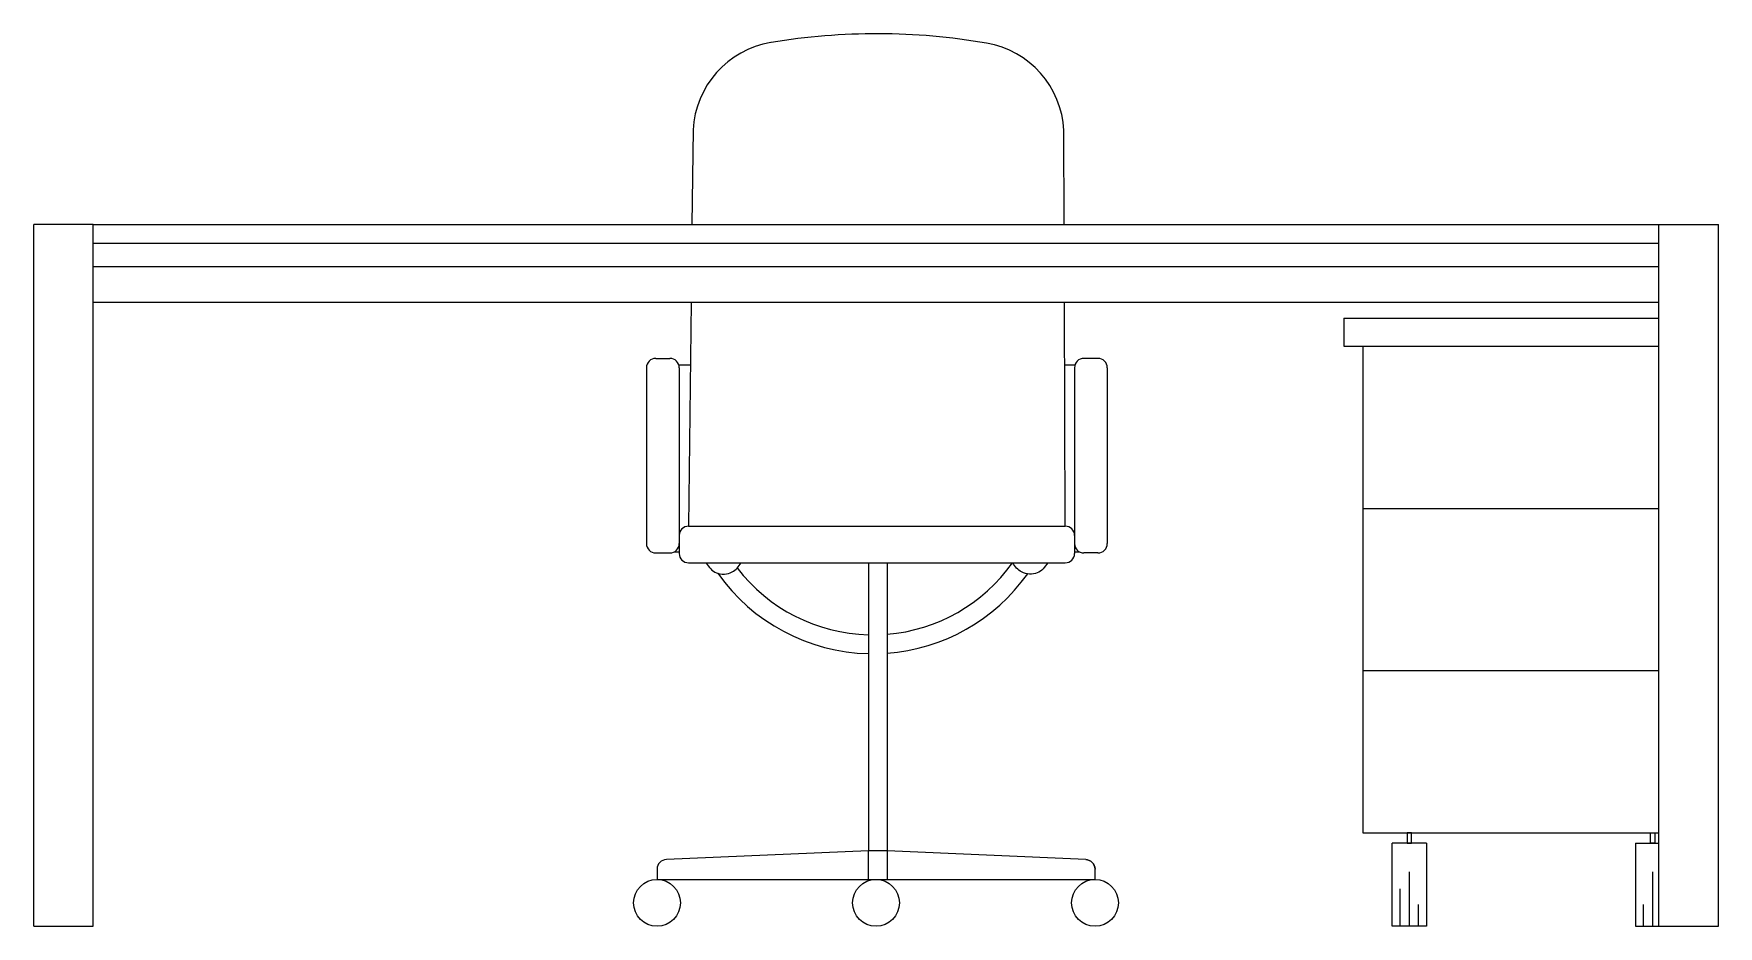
# Model space of a CAD drawing. Header units: millimetres. Extents: x -773.99 to -772.19, y 2683.68 to 2684.63.
import ezdxf

# ---------------------------------------------------------------- set-up
doc = ezdxf.new("R2010")
doc.units = ezdxf.units.MM
doc.header["$LTSCALE"] = 10
doc.layers.add('Móveis_estações', color=2, linetype='Continuous')

msp = doc.modelspace()

# ---------------------------------------------------------------- linework, layer by layer
at = {"layer": 'Móveis_estações', "color": 1}
for p, q in [((-773.2865, 2684.5274), (-773.2877, 2684.4263)), ((-772.89, 2684.4263), (-772.8903, 2684.5268)), ((-773.2886, 2684.3432), (-773.2913, 2684.1039)), ((-772.8889, 2684.1039), (-772.8897, 2684.3432)), ((-773.3363, 2684.2732), (-773.3363, 2684.0852)), ((-773.3263, 2684.2832), (-773.3113, 2684.2832)), ((-773.3017, 2684.2763), (-773.2893, 2684.2763)), ((-773.3013, 2684.2732), (-773.3013, 2684.08)), ((-772.8895, 2684.2763), (-772.8785, 2684.2763)), ((-772.8789, 2684.2732), (-772.8789, 2684.0852)), ((-772.8539, 2684.2832), (-772.8689, 2684.2832)), ((-772.8439, 2684.2732), (-772.8439, 2684.0852)), ((-773.3013, 2684.0939), (-773.3013, 2684.0852)), ((-773.2913, 2684.1039), (-772.8889, 2684.1039)), ((-772.8789, 2684.0939), (-772.8789, 2684.0852)), ((-773.3263, 2684.0752), (-773.3113, 2684.0752)), ((-773.3068, 2684.0763), (-773.3013, 2684.0763)), ((-773.3013, 2684.0852), (-773.3013, 2684.0747)), ((-772.8789, 2684.0852), (-772.8789, 2684.0747)), ((-772.8789, 2684.0763), (-772.8734, 2684.0763)), ((-772.8539, 2684.0752), (-772.8689, 2684.0752)), ((-773.2913, 2684.0647), (-772.8889, 2684.0647)), ((-773.0992, 2684.0647), (-773.0992, 2683.7568)), ((-773.0792, 2684.0647), (-773.0792, 2683.7568)), ((-773.0792, 2683.9883), (-773.0792, 2683.9883)), ((-773.0792, 2683.7568), (-773.0992, 2683.7568))]:
    msp.add_line(p, q, dxfattribs=at)
at = {"layer": 'Móveis_estações'}
for p, q in [((-773.9275, 2684.4263), (-773.991, 2684.4263)), ((-773.991, 2683.6763), (-773.991, 2684.4263)), ((-773.9275, 2684.4263), (-773.991, 2684.4263)), ((-773.991, 2683.6763), (-773.991, 2684.4263)), ((-773.9275, 2683.6763), (-773.9275, 2684.4263)), ((-773.9275, 2683.6763), (-773.9275, 2684.4263)), ((-773.9275, 2684.4263), (-772.2545, 2684.4263)), ((-773.9275, 2683.6763), (-773.9275, 2684.4263)), ((-773.9275, 2683.6763), (-773.9275, 2684.4263)), ((-772.2545, 2684.4263), (-772.191, 2684.4263)), ((-772.2545, 2683.6763), (-772.2545, 2684.4263)), ((-772.2545, 2683.6763), (-772.2545, 2684.4263)), ((-772.191, 2683.6763), (-772.191, 2684.4263)), ((-773.9275, 2684.4063), (-772.2545, 2684.4063)), ((-773.9275, 2684.3813), (-772.2545, 2684.3813)), ((-773.9275, 2684.3432), (-772.2545, 2684.3432)), ((-772.591, 2684.3263), (-772.2545, 2684.3263)), ((-772.591, 2684.3263), (-772.591, 2684.2963)), ((-772.591, 2684.2963), (-772.2545, 2684.2963)), ((-772.571, 2684.2963), (-772.571, 2683.7763)), ((-772.571, 2684.1229), (-772.2545, 2684.1229)), ((-772.571, 2683.9496), (-772.2545, 2683.9496)), ((-772.571, 2683.7763), (-772.2545, 2683.7763)), ((-772.5027, 2683.765), (-772.5394, 2683.765)), ((-772.2794, 2683.765), (-772.2545, 2683.765)), ((-772.521, 2683.6763), (-772.521, 2683.7344)), ((-772.261, 2683.6763), (-772.261, 2683.7344)), ((-772.5309, 2683.6763), (-772.5309, 2683.7163)), ((-772.5112, 2683.6763), (-772.5112, 2683.6994)), ((-772.2709, 2683.6763), (-772.2709, 2683.6994)), ((-773.991, 2683.6763), (-773.9275, 2683.6763)), ((-772.2545, 2683.6763), (-772.191, 2683.6763))]:
    msp.add_line(p, q, dxfattribs=at)
for points in [[(-772.5027, 2683.765), (-772.5027, 2683.6763), (-772.5394, 2683.6763), (-772.5394, 2683.765)], [(-772.2794, 2683.765), (-772.2794, 2683.6763), (-772.2545, 2683.6763)]]:
    msp.add_lwpolyline(points, dxfattribs=at)
for points in [[(-772.5234, 2683.765), (-772.5187, 2683.765), (-772.5187, 2683.7763), (-772.5234, 2683.7763)], [(-772.2587, 2683.765), (-772.2634, 2683.765), (-772.2634, 2683.7763), (-772.2587, 2683.7763)]]:
    msp.add_lwpolyline(points, close=True, dxfattribs=at)
at = {"layer": 'Móveis_estações', "color": 1}
msp.add_lwpolyline([(-773.0992, 2683.7263), (-773.0992, 2683.7568), (-773.315, 2683.7475, 0.414214), (-773.325, 2683.7375), (-773.325, 2683.7263), (-772.857, 2683.7263), (-772.857, 2683.7375, 0.414214), (-772.867, 2683.7475, -0.414214), (-772.857, 2683.7375, 0.414214), (-772.867, 2683.7475), (-773.0792, 2683.7568), (-773.0792, 2683.7263)], format="xyb", dxfattribs=at)
for centre in [(-773.325, 2683.7013), (-773.091, 2683.7013), (-772.857, 2683.7013)]:
    msp.add_circle(centre, 0.025, dxfattribs=at)
for centre, radius, start, end in [((-773.09, 2683.9462), 0.6839, 80.1493, 99.5252), ((-773.1867, 2684.5221), 0.1, 99.5252, 177), ((-772.9901, 2684.5216), 0.1, 3, 80.1493), ((-773.3263, 2684.2732), 0.01, 90, 180), ((-773.3113, 2684.2732), 0.01, 0, 90), ((-772.8689, 2684.2732), 0.01, 90, 180), ((-772.8539, 2684.2732), 0.01, 0, 90), ((-773.2913, 2684.0939), 0.01, 90, 180), ((-772.8889, 2684.0939), 0.01, 0, 90), ((-773.3263, 2684.0852), 0.01, 180, 270), ((-773.3113, 2684.0852), 0.01, 270, 0), ((-773.2913, 2684.0747), 0.01, 180, 270), ((-772.8889, 2684.0747), 0.01, 270, 0), ((-772.8889, 2684.0747), 0.01, 270, 0), ((-772.8689, 2684.0852), 0.01, 180, 270), ((-772.8539, 2684.0852), 0.01, 270, 0), ((-773.0943, 2684.1705), 0.2029, 215.2103, 268.6222), ((-773.0943, 2684.1707), 0.183, 217.5489, 268.4643), ((-773.0944, 2684.1707), 0.183, 274.7573, 324.633), ((-773.0943, 2684.1705), 0.2029, 274.2667, 324.577)]:
    msp.add_arc(centre, radius, start, end, dxfattribs=at)
for points in [[(-773.2726, 2684.0647), (-773.2696, 2684.0601), (-773.2626, 2684.0515), (-773.2442, 2684.0527), (-773.2377, 2684.0606), (-773.2352, 2684.0647)], [(-772.9076, 2684.0647), (-772.9106, 2684.0601), (-772.9176, 2684.0515), (-772.936, 2684.0527), (-772.9425, 2684.0606), (-772.945, 2684.0647)]]:
    msp.add_open_spline(points, degree=3, knots=[0.417238, 0.417238, 0.417238, 0.417238, 1.981072, 3.655849, 5.041286, 5.041286, 5.041286, 5.041286], dxfattribs=at)

doc.saveas('drawing.dxf')
